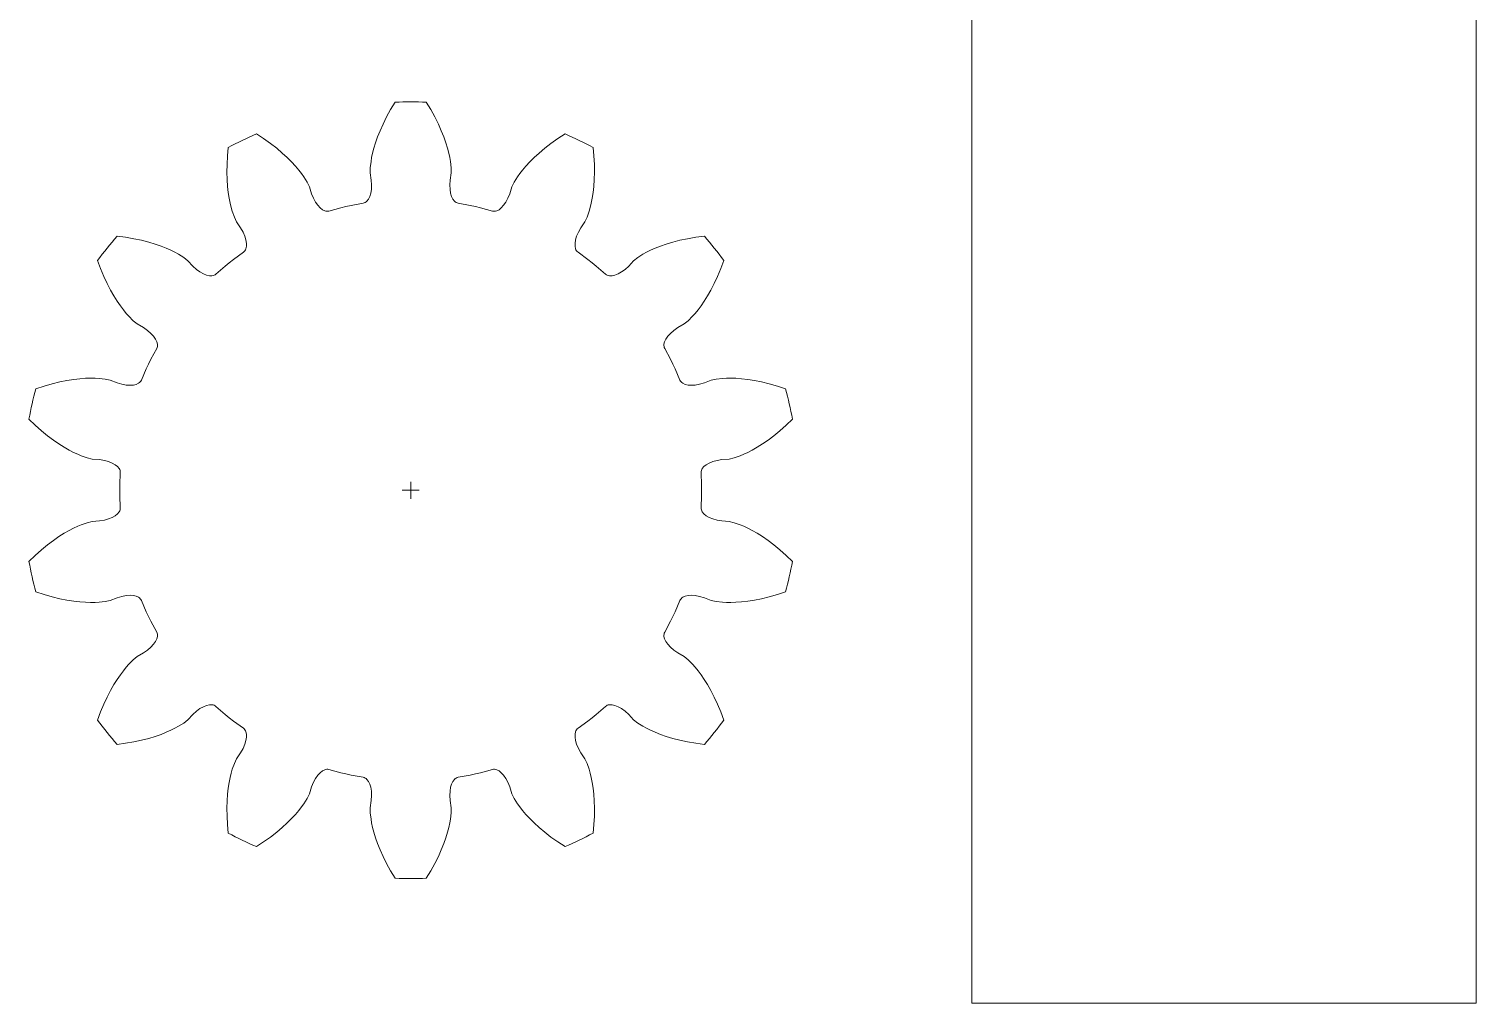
# Model space of a CAD drawing. Header units: millimetres. Extents: x 15 to 324, y -230 to -8.
# Drawn here: x 99.1 to 170.8, y -229.6 to -181.3 of the extents above; entities that cross this region are included whole.
import ezdxf

# ---------------------------------------------------------------- set-up
doc = ezdxf.new("R2010")
doc.units = ezdxf.units.MM
doc.header["$MEASUREMENT"] = 0
doc.layers.add('Layer 1', color=7, linetype='Continuous', lineweight=0)

# ---------------------------------------------------------------- blocks, each defined once
blk = doc.blocks.new('Block_13')
at = {"layer": 'Layer 1', "color": 12, "lineweight": 5, "true_color": 0xe30613}
for p, q in [((117.993, -203.781), (117.993, -204.627)), ((117.57, -204.204), (118.416, -204.204))]:
    blk.add_line(p, q, dxfattribs=at)
blk = doc.blocks.new('Block_12')
at = {"layer": 'Layer 1', "color": 12, "lineweight": 9, "true_color": 0xe30613}
blk.add_open_spline([(102.612, -215.198), (102.612, -215.198), (102.773, -214.812), (102.773, -214.812), (102.773, -214.812), (102.938, -214.457), (102.938, -214.457), (102.938, -214.457), (103.104, -214.134), (103.104, -214.134), (103.104, -214.134), (103.27, -213.843), (103.27, -213.843), (103.27, -213.843), (103.434, -213.583), (103.434, -213.583), (103.434, -213.583), (103.592, -213.353), (103.592, -213.353), (103.592, -213.353), (103.744, -213.151), (103.744, -213.151), (103.744, -213.151), (103.886, -212.978), (103.886, -212.978), (103.886, -212.978), (104.016, -212.831), (104.016, -212.831), (104.016, -212.831), (104.236, -212.613), (104.236, -212.613), (104.236, -212.613), (104.434, -212.452), (104.434, -212.452), (104.434, -212.452), (104.745, -212.27), (104.745, -212.27), (104.745, -212.27), (104.946, -212.128), (104.946, -212.128), (104.946, -212.128), (105.111, -211.984), (105.111, -211.984), (105.111, -211.984), (105.241, -211.842), (105.241, -211.842), (105.241, -211.842), (105.338, -211.703), (105.338, -211.703), (105.338, -211.703), (105.4, -211.571), (105.4, -211.571), (105.4, -211.571), (105.43, -211.448), (105.43, -211.448), (105.43, -211.448), (105.433, -211.391), (105.433, -211.391), (105.433, -211.391), (105.428, -211.337), (105.428, -211.337), (105.428, -211.337), (105.416, -211.286), (105.416, -211.286), (105.416, -211.286), (105.396, -211.239), (105.396, -211.239), (105.396, -211.239), (105.11, -210.702), (105.11, -210.702), (105.11, -210.702), (104.993, -210.464), (104.993, -210.464), (104.993, -210.464), (104.881, -210.225), (104.881, -210.225), (104.881, -210.225), (104.638, -209.667), (104.638, -209.667), (104.638, -209.667), (104.614, -209.622), (104.614, -209.622), (104.614, -209.622), (104.583, -209.58), (104.583, -209.58), (104.583, -209.58), (104.543, -209.543), (104.543, -209.543), (104.543, -209.543), (104.497, -209.509), (104.497, -209.509), (104.497, -209.509), (104.382, -209.456), (104.382, -209.456), (104.382, -209.456), (104.239, -209.423), (104.239, -209.423), (104.239, -209.423), (104.071, -209.412), (104.071, -209.412), (104.071, -209.412), (103.878, -209.425), (103.878, -209.425), (103.878, -209.425), (103.663, -209.465), (103.663, -209.465), (103.663, -209.465), (103.427, -209.532), (103.427, -209.532), (103.427, -209.532), (103.091, -209.663), (103.091, -209.663), (103.091, -209.663), (102.841, -209.717), (102.841, -209.717), (102.841, -209.717), (102.534, -209.753), (102.534, -209.753), (102.534, -209.753), (102.338, -209.764), (102.338, -209.764), (102.338, -209.764), (102.114, -209.766), (102.114, -209.766), (102.114, -209.766), (101.862, -209.759), (101.862, -209.759), (101.862, -209.759), (101.583, -209.739), (101.583, -209.739), (101.583, -209.739), (101.277, -209.705), (101.277, -209.705), (101.277, -209.705), (100.946, -209.653), (100.946, -209.653), (100.946, -209.653), (100.59, -209.582), (100.59, -209.582), (100.59, -209.582), (100.21, -209.49), (100.21, -209.49), (100.21, -209.49), (99.808, -209.374), (99.808, -209.374), (99.808, -209.374), (99.402, -209.239), (99.402, -209.239), (99.268, -208.742), (99.153, -208.24), (99.059, -207.734), (99.059, -207.734), (99.365, -207.436), (99.365, -207.436), (99.365, -207.436), (99.678, -207.157), (99.678, -207.157), (99.678, -207.157), (99.98, -206.909), (99.98, -206.909), (99.98, -206.909), (100.27, -206.691), (100.27, -206.691), (100.27, -206.691), (100.546, -206.501), (100.546, -206.501), (100.546, -206.501), (100.806, -206.337), (100.806, -206.337), (100.806, -206.337), (101.049, -206.198), (101.049, -206.198), (101.049, -206.198), (101.273, -206.082), (101.273, -206.082), (101.273, -206.082), (101.476, -205.988), (101.476, -205.988), (101.476, -205.988), (101.657, -205.913), (101.657, -205.913), (101.657, -205.913), (101.949, -205.811), (101.949, -205.811), (101.949, -205.811), (102.198, -205.751), (102.198, -205.751), (102.198, -205.751), (102.558, -205.723), (102.558, -205.723), (102.558, -205.723), (102.8, -205.682), (102.8, -205.682), (102.8, -205.682), (103.011, -205.624), (103.011, -205.624), (103.011, -205.624), (103.19, -205.553), (103.19, -205.553), (103.19, -205.553), (103.337, -205.47), (103.337, -205.47), (103.337, -205.47), (103.451, -205.378), (103.451, -205.378), (103.451, -205.378), (103.531, -205.28), (103.531, -205.28), (103.531, -205.28), (103.559, -205.23), (103.559, -205.23), (103.559, -205.23), (103.578, -205.179), (103.578, -205.179), (103.578, -205.179), (103.589, -205.128), (103.589, -205.128), (103.589, -205.128), (103.591, -205.077), (103.591, -205.077), (103.591, -205.077), (103.567, -204.469), (103.567, -204.469), (103.567, -204.469), (103.564, -204.204), (103.564, -204.204), (103.564, -204.204), (103.567, -203.939), (103.567, -203.939), (103.567, -203.939), (103.591, -203.331), (103.591, -203.331), (103.591, -203.331), (103.589, -203.28), (103.589, -203.28), (103.589, -203.28), (103.578, -203.229), (103.578, -203.229), (103.578, -203.229), (103.559, -203.178), (103.559, -203.178), (103.559, -203.178), (103.531, -203.128), (103.531, -203.128), (103.531, -203.128), (103.451, -203.03), (103.451, -203.03), (103.451, -203.03), (103.337, -202.939), (103.337, -202.939), (103.337, -202.939), (103.19, -202.856), (103.19, -202.856), (103.19, -202.856), (103.011, -202.784), (103.011, -202.784), (103.011, -202.784), (102.8, -202.726), (102.8, -202.726), (102.8, -202.726), (102.558, -202.685), (102.558, -202.685), (102.558, -202.685), (102.198, -202.657), (102.198, -202.657), (102.198, -202.657), (101.949, -202.597), (101.949, -202.597), (101.949, -202.597), (101.657, -202.496), (101.657, -202.496), (101.657, -202.496), (101.476, -202.42), (101.476, -202.42), (101.476, -202.42), (101.273, -202.326), (101.273, -202.326), (101.273, -202.326), (101.049, -202.21), (101.049, -202.21), (101.049, -202.21), (100.806, -202.071), (100.806, -202.071), (100.806, -202.071), (100.546, -201.907), (100.546, -201.907), (100.546, -201.907), (100.27, -201.717), (100.27, -201.717), (100.27, -201.717), (99.98, -201.499), (99.98, -201.499), (99.98, -201.499), (99.678, -201.251), (99.678, -201.251), (99.678, -201.251), (99.365, -200.972), (99.365, -200.972), (99.365, -200.972), (99.059, -200.674), (99.059, -200.674), (99.153, -200.168), (99.268, -199.666), (99.402, -199.169), (99.402, -199.169), (99.808, -199.034), (99.808, -199.034), (99.808, -199.034), (100.21, -198.918), (100.21, -198.918), (100.21, -198.918), (100.59, -198.826), (100.59, -198.826), (100.59, -198.826), (100.946, -198.755), (100.946, -198.755), (100.946, -198.755), (101.277, -198.703), (101.277, -198.703), (101.277, -198.703), (101.583, -198.669), (101.583, -198.669), (101.583, -198.669), (101.862, -198.649), (101.862, -198.649), (101.862, -198.649), (102.114, -198.642), (102.114, -198.642), (102.114, -198.642), (102.338, -198.645), (102.338, -198.645), (102.338, -198.645), (102.534, -198.655), (102.534, -198.655), (102.534, -198.655), (102.841, -198.691), (102.841, -198.691), (102.841, -198.691), (103.091, -198.745), (103.091, -198.745), (103.091, -198.745), (103.427, -198.876), (103.427, -198.876), (103.427, -198.876), (103.663, -198.943), (103.663, -198.943), (103.663, -198.943), (103.878, -198.983), (103.878, -198.983), (103.878, -198.983), (104.071, -198.996), (104.071, -198.996), (104.071, -198.996), (104.239, -198.985), (104.239, -198.985), (104.239, -198.985), (104.382, -198.952), (104.382, -198.952), (104.382, -198.952), (104.497, -198.899), (104.497, -198.899), (104.497, -198.899), (104.543, -198.865), (104.543, -198.865), (104.543, -198.865), (104.583, -198.828), (104.583, -198.828), (104.583, -198.828), (104.614, -198.786), (104.614, -198.786), (104.614, -198.786), (104.638, -198.742), (104.638, -198.742), (104.638, -198.742), (104.881, -198.183), (104.881, -198.183), (104.881, -198.183), (104.993, -197.944), (104.993, -197.944), (104.993, -197.944), (105.11, -197.706), (105.11, -197.706), (105.11, -197.706), (105.396, -197.169), (105.396, -197.169), (105.396, -197.169), (105.416, -197.122), (105.416, -197.122), (105.416, -197.122), (105.428, -197.071), (105.428, -197.071), (105.428, -197.071), (105.433, -197.017), (105.433, -197.017), (105.433, -197.017), (105.43, -196.96), (105.43, -196.96), (105.43, -196.96), (105.4, -196.837), (105.4, -196.837), (105.4, -196.837), (105.338, -196.705), (105.338, -196.705), (105.338, -196.705), (105.241, -196.566), (105.241, -196.566), (105.241, -196.566), (105.111, -196.424), (105.111, -196.424), (105.111, -196.424), (104.946, -196.28), (104.946, -196.28), (104.946, -196.28), (104.745, -196.138), (104.745, -196.138), (104.745, -196.138), (104.434, -195.957), (104.434, -195.957), (104.434, -195.957), (104.236, -195.795), (104.236, -195.795), (104.236, -195.795), (104.016, -195.577), (104.016, -195.577), (104.016, -195.577), (103.886, -195.43), (103.886, -195.43), (103.886, -195.43), (103.744, -195.257), (103.744, -195.257), (103.744, -195.257), (103.592, -195.056), (103.592, -195.056), (103.592, -195.056), (103.434, -194.825), (103.434, -194.825), (103.434, -194.825), (103.27, -194.565), (103.27, -194.565), (103.27, -194.565), (103.104, -194.274), (103.104, -194.274), (103.104, -194.274), (102.938, -193.951), (102.938, -193.951), (102.938, -193.951), (102.773, -193.596), (102.773, -193.596), (102.773, -193.596), (102.612, -193.21), (102.612, -193.21), (102.612, -193.21), (102.465, -192.808), (102.465, -192.808), (102.77, -192.393), (103.091, -191.991), (103.428, -191.601), (103.428, -191.601), (103.852, -191.655), (103.852, -191.655), (103.852, -191.655), (104.265, -191.726), (104.265, -191.726), (104.265, -191.726), (104.647, -191.807), (104.647, -191.807), (104.647, -191.807), (104.999, -191.898), (104.999, -191.898), (104.999, -191.898), (105.32, -191.995), (105.32, -191.995), (105.32, -191.995), (105.609, -192.097), (105.609, -192.097), (105.609, -192.097), (105.87, -192.2), (105.87, -192.2), (105.87, -192.2), (106.1, -192.303), (106.1, -192.303), (106.1, -192.303), (106.3, -192.403), (106.3, -192.403), (106.3, -192.403), (106.472, -192.497), (106.472, -192.497), (106.472, -192.497), (106.733, -192.663), (106.733, -192.663), (106.733, -192.663), (106.935, -192.82), (106.935, -192.82), (106.935, -192.82), (107.181, -193.083), (107.181, -193.083), (107.181, -193.083), (107.365, -193.247), (107.365, -193.247), (107.365, -193.247), (107.542, -193.376), (107.542, -193.376), (107.542, -193.376), (107.709, -193.471), (107.709, -193.471), (107.709, -193.471), (107.866, -193.534), (107.866, -193.534), (107.866, -193.534), (108.009, -193.566), (108.009, -193.566), (108.009, -193.566), (108.135, -193.568), (108.135, -193.568), (108.135, -193.568), (108.192, -193.558), (108.192, -193.558), (108.192, -193.558), (108.243, -193.542), (108.243, -193.542), (108.243, -193.542), (108.29, -193.518), (108.29, -193.518), (108.29, -193.518), (108.331, -193.488), (108.331, -193.488), (108.331, -193.488), (108.792, -193.09), (108.792, -193.09), (108.792, -193.09), (108.997, -192.923), (108.997, -192.923), (108.997, -192.923), (109.205, -192.76), (109.205, -192.76), (109.205, -192.76), (109.696, -192.4), (109.696, -192.4), (109.696, -192.4), (109.734, -192.366), (109.734, -192.366), (109.734, -192.366), (109.768, -192.326), (109.768, -192.326), (109.768, -192.326), (109.795, -192.279), (109.795, -192.279), (109.795, -192.279), (109.818, -192.226), (109.818, -192.226), (109.818, -192.226), (109.844, -192.103), (109.844, -192.103), (109.844, -192.103), (109.845, -191.957), (109.845, -191.957), (109.845, -191.957), (109.818, -191.79), (109.818, -191.79), (109.818, -191.79), (109.762, -191.605), (109.762, -191.605), (109.762, -191.605), (109.676, -191.404), (109.676, -191.404), (109.676, -191.404), (109.557, -191.189), (109.557, -191.189), (109.557, -191.189), (109.355, -190.89), (109.355, -190.89), (109.355, -190.89), (109.247, -190.658), (109.247, -190.658), (109.247, -190.658), (109.144, -190.367), (109.144, -190.367), (109.144, -190.367), (109.089, -190.178), (109.089, -190.178), (109.089, -190.178), (109.037, -189.96), (109.037, -189.96), (109.037, -189.96), (108.988, -189.713), (108.988, -189.713), (108.988, -189.713), (108.945, -189.437), (108.945, -189.437), (108.945, -189.437), (108.911, -189.132), (108.911, -189.132), (108.911, -189.132), (108.887, -188.797), (108.887, -188.797), (108.887, -188.797), (108.877, -188.434), (108.877, -188.434), (108.877, -188.434), (108.883, -188.043), (108.883, -188.043), (108.883, -188.043), (108.906, -187.625), (108.906, -187.625), (108.906, -187.625), (108.947, -187.2), (108.947, -187.2), (109.402, -186.958), (109.866, -186.734), (110.338, -186.53), (110.338, -186.53), (110.697, -186.763), (110.697, -186.763), (110.697, -186.763), (111.038, -187.005), (111.038, -187.005), (111.038, -187.005), (111.348, -187.245), (111.348, -187.245), (111.348, -187.245), (111.625, -187.479), (111.625, -187.479), (111.625, -187.479), (111.872, -187.706), (111.872, -187.706), (111.872, -187.706), (112.089, -187.923), (112.089, -187.923), (112.089, -187.923), (112.279, -188.129), (112.279, -188.129), (112.279, -188.129), (112.441, -188.321), (112.441, -188.321), (112.441, -188.321), (112.579, -188.498), (112.579, -188.498), (112.579, -188.498), (112.692, -188.658), (112.692, -188.658), (112.692, -188.658), (112.856, -188.92), (112.856, -188.92), (112.856, -188.92), (112.97, -189.149), (112.97, -189.149), (112.97, -189.149), (113.077, -189.494), (113.077, -189.494), (113.077, -189.494), (113.171, -189.72), (113.171, -189.72), (113.171, -189.72), (113.275, -189.913), (113.275, -189.913), (113.275, -189.913), (113.385, -190.072), (113.385, -190.072), (113.385, -190.072), (113.498, -190.197), (113.498, -190.197), (113.498, -190.197), (113.613, -190.288), (113.613, -190.288), (113.613, -190.288), (113.726, -190.344), (113.726, -190.344), (113.726, -190.344), (113.781, -190.36), (113.781, -190.36), (113.781, -190.36), (113.835, -190.367), (113.835, -190.367), (113.835, -190.367), (113.887, -190.366), (113.887, -190.366), (113.887, -190.366), (113.937, -190.357), (113.937, -190.357), (113.937, -190.357), (114.525, -190.198), (114.525, -190.198), (114.525, -190.198), (114.782, -190.137), (114.782, -190.137), (114.782, -190.137), (115.041, -190.081), (115.041, -190.081), (115.041, -190.081), (115.639, -189.969), (115.639, -189.969), (115.639, -189.969), (115.688, -189.955), (115.688, -189.955), (115.688, -189.955), (115.736, -189.933), (115.736, -189.933), (115.736, -189.933), (115.781, -189.903), (115.781, -189.903), (115.781, -189.903), (115.824, -189.865), (115.824, -189.865), (115.824, -189.865), (115.902, -189.765), (115.902, -189.765), (115.902, -189.765), (115.966, -189.634), (115.966, -189.634), (115.966, -189.634), (116.014, -189.472), (116.014, -189.472), (116.014, -189.472), (116.044, -189.281), (116.044, -189.281), (116.044, -189.281), (116.053, -189.063), (116.053, -189.063), (116.053, -189.063), (116.04, -188.818), (116.04, -188.818), (116.04, -188.818), (115.987, -188.461), (115.987, -188.461), (115.987, -188.461), (115.99, -188.205), (115.99, -188.205), (115.99, -188.205), (116.024, -187.897), (116.024, -187.897), (116.024, -187.897), (116.057, -187.704), (116.057, -187.704), (116.057, -187.704), (116.104, -187.485), (116.104, -187.485), (116.104, -187.485), (116.167, -187.241), (116.167, -187.241), (116.167, -187.241), (116.248, -186.973), (116.248, -186.973), (116.248, -186.973), (116.35, -186.683), (116.35, -186.683), (116.35, -186.683), (116.474, -186.372), (116.474, -186.372), (116.474, -186.372), (116.622, -186.041), (116.622, -186.041), (116.622, -186.041), (116.797, -185.69), (116.797, -185.69), (116.797, -185.69), (116.999, -185.324), (116.999, -185.324), (116.999, -185.324), (117.221, -184.959), (117.221, -184.959), (117.736, -184.938), (118.251, -184.938), (118.765, -184.959), (118.765, -184.959), (118.987, -185.324), (118.987, -185.324), (118.987, -185.324), (119.19, -185.69), (119.19, -185.69), (119.19, -185.69), (119.364, -186.041), (119.364, -186.041), (119.364, -186.041), (119.512, -186.372), (119.512, -186.372), (119.512, -186.372), (119.636, -186.683), (119.636, -186.683), (119.636, -186.683), (119.738, -186.973), (119.738, -186.973), (119.738, -186.973), (119.819, -187.241), (119.819, -187.241), (119.819, -187.241), (119.883, -187.485), (119.883, -187.485), (119.883, -187.485), (119.93, -187.704), (119.93, -187.704), (119.93, -187.704), (119.963, -187.897), (119.963, -187.897), (119.963, -187.897), (119.996, -188.205), (119.996, -188.205), (119.996, -188.205), (119.999, -188.461), (119.999, -188.461), (119.999, -188.461), (119.947, -188.818), (119.947, -188.818), (119.947, -188.818), (119.933, -189.063), (119.933, -189.063), (119.933, -189.063), (119.943, -189.281), (119.943, -189.281), (119.943, -189.281), (119.973, -189.472), (119.973, -189.472), (119.973, -189.472), (120.021, -189.634), (120.021, -189.634), (120.021, -189.634), (120.085, -189.765), (120.085, -189.765), (120.085, -189.765), (120.162, -189.865), (120.162, -189.865), (120.162, -189.865), (120.205, -189.903), (120.205, -189.903), (120.205, -189.903), (120.25, -189.933), (120.25, -189.933), (120.25, -189.933), (120.298, -189.955), (120.298, -189.955), (120.298, -189.955), (120.347, -189.969), (120.347, -189.969), (120.347, -189.969), (120.945, -190.081), (120.945, -190.081), (120.945, -190.081), (121.204, -190.137), (121.204, -190.137), (121.204, -190.137), (121.461, -190.198), (121.461, -190.198), (121.461, -190.198), (122.049, -190.357), (122.049, -190.357), (122.049, -190.357), (122.099, -190.366), (122.099, -190.366), (122.099, -190.366), (122.151, -190.367), (122.151, -190.367), (122.151, -190.367), (122.205, -190.36), (122.205, -190.36), (122.205, -190.36), (122.26, -190.344), (122.26, -190.344), (122.26, -190.344), (122.373, -190.288), (122.373, -190.288), (122.373, -190.288), (122.488, -190.197), (122.488, -190.197), (122.488, -190.197), (122.602, -190.072), (122.602, -190.072), (122.602, -190.072), (122.712, -189.913), (122.712, -189.913), (122.712, -189.913), (122.815, -189.72), (122.815, -189.72), (122.815, -189.72), (122.909, -189.494), (122.909, -189.494), (122.909, -189.494), (123.017, -189.149), (123.017, -189.149), (123.017, -189.149), (123.13, -188.92), (123.13, -188.92), (123.13, -188.92), (123.294, -188.658), (123.294, -188.658), (123.294, -188.658), (123.408, -188.498), (123.408, -188.498), (123.408, -188.498), (123.545, -188.321), (123.545, -188.321), (123.545, -188.321), (123.708, -188.129), (123.708, -188.129), (123.708, -188.129), (123.897, -187.923), (123.897, -187.923), (123.897, -187.923), (124.115, -187.706), (124.115, -187.706), (124.115, -187.706), (124.361, -187.479), (124.361, -187.479), (124.361, -187.479), (124.639, -187.245), (124.639, -187.245), (124.639, -187.245), (124.948, -187.005), (124.948, -187.005), (124.948, -187.005), (125.289, -186.763), (125.289, -186.763), (125.289, -186.763), (125.648, -186.53), (125.648, -186.53), (126.12, -186.734), (126.584, -186.958), (127.039, -187.2), (127.039, -187.2), (127.08, -187.625), (127.08, -187.625), (127.08, -187.625), (127.104, -188.043), (127.104, -188.043), (127.104, -188.043), (127.109, -188.434), (127.109, -188.434), (127.109, -188.434), (127.099, -188.797), (127.099, -188.797), (127.099, -188.797), (127.076, -189.132), (127.076, -189.132), (127.076, -189.132), (127.041, -189.437), (127.041, -189.437), (127.041, -189.437), (126.999, -189.713), (126.999, -189.713), (126.999, -189.713), (126.95, -189.96), (126.95, -189.96), (126.95, -189.96), (126.897, -190.178), (126.897, -190.178), (126.897, -190.178), (126.843, -190.367), (126.843, -190.367), (126.843, -190.367), (126.74, -190.658), (126.74, -190.658), (126.74, -190.658), (126.632, -190.89), (126.632, -190.89), (126.632, -190.89), (126.429, -191.189), (126.429, -191.189), (126.429, -191.189), (126.311, -191.404), (126.311, -191.404), (126.311, -191.404), (126.224, -191.605), (126.224, -191.605), (126.224, -191.605), (126.168, -191.79), (126.168, -191.79), (126.168, -191.79), (126.142, -191.957), (126.142, -191.957), (126.142, -191.957), (126.142, -192.103), (126.142, -192.103), (126.142, -192.103), (126.169, -192.226), (126.169, -192.226), (126.169, -192.226), (126.191, -192.279), (126.191, -192.279), (126.191, -192.279), (126.219, -192.326), (126.219, -192.326), (126.219, -192.326), (126.252, -192.366), (126.252, -192.366), (126.252, -192.366), (126.291, -192.4), (126.291, -192.4), (126.291, -192.4), (126.781, -192.76), (126.781, -192.76), (126.781, -192.76), (126.989, -192.923), (126.989, -192.923), (126.989, -192.923), (127.195, -193.09), (127.195, -193.09), (127.195, -193.09), (127.655, -193.488), (127.655, -193.488), (127.655, -193.488), (127.696, -193.518), (127.696, -193.518), (127.696, -193.518), (127.743, -193.542), (127.743, -193.542), (127.743, -193.542), (127.795, -193.558), (127.795, -193.558), (127.795, -193.558), (127.851, -193.568), (127.851, -193.568), (127.851, -193.568), (127.978, -193.566), (127.978, -193.566), (127.978, -193.566), (128.12, -193.534), (128.12, -193.534), (128.12, -193.534), (128.277, -193.471), (128.277, -193.471), (128.277, -193.471), (128.445, -193.376), (128.445, -193.376), (128.445, -193.376), (128.622, -193.247), (128.622, -193.247), (128.622, -193.247), (128.805, -193.083), (128.805, -193.083), (128.805, -193.083), (129.051, -192.82), (129.051, -192.82), (129.051, -192.82), (129.253, -192.663), (129.253, -192.663), (129.253, -192.663), (129.514, -192.497), (129.514, -192.497), (129.514, -192.497), (129.686, -192.403), (129.686, -192.403), (129.686, -192.403), (129.887, -192.303), (129.887, -192.303), (129.887, -192.303), (130.117, -192.2), (130.117, -192.2), (130.117, -192.2), (130.377, -192.097), (130.377, -192.097), (130.377, -192.097), (130.667, -191.995), (130.667, -191.995), (130.667, -191.995), (130.988, -191.898), (130.988, -191.898), (130.988, -191.898), (131.339, -191.807), (131.339, -191.807), (131.339, -191.807), (131.722, -191.726), (131.722, -191.726), (131.722, -191.726), (132.134, -191.655), (132.134, -191.655), (132.134, -191.655), (132.558, -191.601), (132.558, -191.601), (132.895, -191.991), (133.216, -192.393), (133.521, -192.808), (133.521, -192.808), (133.374, -193.21), (133.374, -193.21), (133.374, -193.21), (133.214, -193.596), (133.214, -193.596), (133.214, -193.596), (133.049, -193.951), (133.049, -193.951), (133.049, -193.951), (132.882, -194.274), (132.882, -194.274), (132.882, -194.274), (132.716, -194.565), (132.716, -194.565), (132.716, -194.565), (132.553, -194.825), (132.553, -194.825), (132.553, -194.825), (132.394, -195.056), (132.394, -195.056), (132.394, -195.056), (132.243, -195.257), (132.243, -195.257), (132.243, -195.257), (132.101, -195.43), (132.101, -195.43), (132.101, -195.43), (131.97, -195.577), (131.97, -195.577), (131.97, -195.577), (131.751, -195.795), (131.751, -195.795), (131.751, -195.795), (131.553, -195.957), (131.553, -195.957), (131.553, -195.957), (131.241, -196.138), (131.241, -196.138), (131.241, -196.138), (131.041, -196.28), (131.041, -196.28), (131.041, -196.28), (130.876, -196.424), (130.876, -196.424), (130.876, -196.424), (130.745, -196.566), (130.745, -196.566), (130.745, -196.566), (130.649, -196.705), (130.649, -196.705), (130.649, -196.705), (130.586, -196.837), (130.586, -196.837), (130.586, -196.837), (130.556, -196.96), (130.556, -196.96), (130.556, -196.96), (130.553, -197.017), (130.553, -197.017), (130.553, -197.017), (130.558, -197.071), (130.558, -197.071), (130.558, -197.071), (130.57, -197.122), (130.57, -197.122), (130.57, -197.122), (130.591, -197.169), (130.591, -197.169), (130.591, -197.169), (130.876, -197.706), (130.876, -197.706), (130.876, -197.706), (130.993, -197.944), (130.993, -197.944), (130.993, -197.944), (131.106, -198.183), (131.106, -198.183), (131.106, -198.183), (131.348, -198.742), (131.348, -198.742), (131.348, -198.742), (131.372, -198.786), (131.372, -198.786), (131.372, -198.786), (131.404, -198.828), (131.404, -198.828), (131.404, -198.828), (131.443, -198.865), (131.443, -198.865), (131.443, -198.865), (131.49, -198.899), (131.49, -198.899), (131.49, -198.899), (131.605, -198.952), (131.605, -198.952), (131.605, -198.952), (131.747, -198.985), (131.747, -198.985), (131.747, -198.985), (131.915, -198.996), (131.915, -198.996), (131.915, -198.996), (132.108, -198.983), (132.108, -198.983), (132.108, -198.983), (132.323, -198.943), (132.323, -198.943), (132.323, -198.943), (132.559, -198.876), (132.559, -198.876), (132.559, -198.876), (132.896, -198.745), (132.896, -198.745), (132.896, -198.745), (133.146, -198.691), (133.146, -198.691), (133.146, -198.691), (133.453, -198.655), (133.453, -198.655), (133.453, -198.655), (133.649, -198.645), (133.649, -198.645), (133.649, -198.645), (133.873, -198.642), (133.873, -198.642), (133.873, -198.642), (134.124, -198.649), (134.124, -198.649), (134.124, -198.649), (134.404, -198.669), (134.404, -198.669), (134.404, -198.669), (134.709, -198.703), (134.709, -198.703), (134.709, -198.703), (135.04, -198.755), (135.04, -198.755), (135.04, -198.755), (135.396, -198.826), (135.396, -198.826), (135.396, -198.826), (135.776, -198.918), (135.776, -198.918), (135.776, -198.918), (136.179, -199.034), (136.179, -199.034), (136.179, -199.034), (136.584, -199.169), (136.584, -199.169), (136.719, -199.666), (136.833, -200.168), (136.928, -200.674), (136.928, -200.674), (136.621, -200.972), (136.621, -200.972), (136.621, -200.972), (136.309, -201.251), (136.309, -201.251), (136.309, -201.251), (136.006, -201.499), (136.006, -201.499), (136.006, -201.499), (135.716, -201.717), (135.716, -201.717), (135.716, -201.717), (135.44, -201.907), (135.44, -201.907), (135.44, -201.907), (135.18, -202.071), (135.18, -202.071), (135.18, -202.071), (134.937, -202.21), (134.937, -202.21), (134.937, -202.21), (134.714, -202.326), (134.714, -202.326), (134.714, -202.326), (134.511, -202.42), (134.511, -202.42), (134.511, -202.42), (134.329, -202.496), (134.329, -202.496), (134.329, -202.496), (134.037, -202.597), (134.037, -202.597), (134.037, -202.597), (133.788, -202.657), (133.788, -202.657), (133.788, -202.657), (133.429, -202.685), (133.429, -202.685), (133.429, -202.685), (133.187, -202.726), (133.187, -202.726), (133.187, -202.726), (132.976, -202.784), (132.976, -202.784), (132.976, -202.784), (132.796, -202.856), (132.796, -202.856), (132.796, -202.856), (132.649, -202.939), (132.649, -202.939), (132.649, -202.939), (132.535, -203.03), (132.535, -203.03), (132.535, -203.03), (132.455, -203.128), (132.455, -203.128), (132.455, -203.128), (132.427, -203.178), (132.427, -203.178), (132.427, -203.178), (132.408, -203.229), (132.408, -203.229), (132.408, -203.229), (132.398, -203.28), (132.398, -203.28), (132.398, -203.28), (132.396, -203.331), (132.396, -203.331), (132.396, -203.331), (132.42, -203.939), (132.42, -203.939), (132.42, -203.939), (132.422, -204.204), (132.422, -204.204), (132.422, -204.204), (132.42, -204.469), (132.42, -204.469), (132.42, -204.469), (132.396, -205.077), (132.396, -205.077), (132.396, -205.077), (132.398, -205.128), (132.398, -205.128), (132.398, -205.128), (132.408, -205.179), (132.408, -205.179), (132.408, -205.179), (132.427, -205.23), (132.427, -205.23), (132.427, -205.23), (132.455, -205.28), (132.455, -205.28), (132.455, -205.28), (132.535, -205.378), (132.535, -205.378), (132.535, -205.378), (132.649, -205.47), (132.649, -205.47), (132.649, -205.47), (132.796, -205.553), (132.796, -205.553), (132.796, -205.553), (132.976, -205.624), (132.976, -205.624), (132.976, -205.624), (133.187, -205.682), (133.187, -205.682), (133.187, -205.682), (133.429, -205.723), (133.429, -205.723), (133.429, -205.723), (133.788, -205.751), (133.788, -205.751), (133.788, -205.751), (134.037, -205.811), (134.037, -205.811), (134.037, -205.811), (134.329, -205.913), (134.329, -205.913), (134.329, -205.913), (134.511, -205.988), (134.511, -205.988), (134.511, -205.988), (134.714, -206.082), (134.714, -206.082), (134.714, -206.082), (134.937, -206.198), (134.937, -206.198), (134.937, -206.198), (135.18, -206.337), (135.18, -206.337), (135.18, -206.337), (135.44, -206.501), (135.44, -206.501), (135.44, -206.501), (135.716, -206.691), (135.716, -206.691), (135.716, -206.691), (136.006, -206.909), (136.006, -206.909), (136.006, -206.909), (136.309, -207.157), (136.309, -207.157), (136.309, -207.157), (136.621, -207.436), (136.621, -207.436), (136.621, -207.436), (136.928, -207.734), (136.928, -207.734), (136.833, -208.24), (136.719, -208.742), (136.584, -209.239), (136.584, -209.239), (136.179, -209.374), (136.179, -209.374), (136.179, -209.374), (135.776, -209.49), (135.776, -209.49), (135.776, -209.49), (135.396, -209.582), (135.396, -209.582), (135.396, -209.582), (135.04, -209.653), (135.04, -209.653), (135.04, -209.653), (134.709, -209.705), (134.709, -209.705), (134.709, -209.705), (134.404, -209.739), (134.404, -209.739), (134.404, -209.739), (134.124, -209.759), (134.124, -209.759), (134.124, -209.759), (133.873, -209.766), (133.873, -209.766), (133.873, -209.766), (133.649, -209.764), (133.649, -209.764), (133.649, -209.764), (133.453, -209.753), (133.453, -209.753), (133.453, -209.753), (133.146, -209.717), (133.146, -209.717), (133.146, -209.717), (132.896, -209.663), (132.896, -209.663), (132.896, -209.663), (132.559, -209.532), (132.559, -209.532), (132.559, -209.532), (132.323, -209.465), (132.323, -209.465), (132.323, -209.465), (132.108, -209.425), (132.108, -209.425), (132.108, -209.425), (131.915, -209.412), (131.915, -209.412), (131.915, -209.412), (131.747, -209.423), (131.747, -209.423), (131.747, -209.423), (131.605, -209.456), (131.605, -209.456), (131.605, -209.456), (131.49, -209.509), (131.49, -209.509), (131.49, -209.509), (131.443, -209.543), (131.443, -209.543), (131.443, -209.543), (131.404, -209.58), (131.404, -209.58), (131.404, -209.58), (131.372, -209.622), (131.372, -209.622), (131.372, -209.622), (131.348, -209.667), (131.348, -209.667), (131.348, -209.667), (131.106, -210.225), (131.106, -210.225), (131.106, -210.225), (130.993, -210.464), (130.993, -210.464), (130.993, -210.464), (130.876, -210.702), (130.876, -210.702), (130.876, -210.702), (130.591, -211.239), (130.591, -211.239), (130.591, -211.239), (130.57, -211.286), (130.57, -211.286), (130.57, -211.286), (130.558, -211.337), (130.558, -211.337), (130.558, -211.337), (130.553, -211.391), (130.553, -211.391), (130.553, -211.391), (130.556, -211.448), (130.556, -211.448), (130.556, -211.448), (130.586, -211.571), (130.586, -211.571), (130.586, -211.571), (130.649, -211.703), (130.649, -211.703), (130.649, -211.703), (130.745, -211.842), (130.745, -211.842), (130.745, -211.842), (130.876, -211.984), (130.876, -211.984), (130.876, -211.984), (131.041, -212.128), (131.041, -212.128), (131.041, -212.128), (131.241, -212.27), (131.241, -212.27), (131.241, -212.27), (131.553, -212.452), (131.553, -212.452), (131.553, -212.452), (131.751, -212.613), (131.751, -212.613), (131.751, -212.613), (131.97, -212.831), (131.97, -212.831), (131.97, -212.831), (132.101, -212.978), (132.101, -212.978), (132.101, -212.978), (132.243, -213.151), (132.243, -213.151), (132.243, -213.151), (132.394, -213.353), (132.394, -213.353), (132.394, -213.353), (132.553, -213.583), (132.553, -213.583), (132.553, -213.583), (132.716, -213.843), (132.716, -213.843), (132.716, -213.843), (132.882, -214.134), (132.882, -214.134), (132.882, -214.134), (133.049, -214.457), (133.049, -214.457), (133.049, -214.457), (133.214, -214.812), (133.214, -214.812), (133.214, -214.812), (133.374, -215.198), (133.374, -215.198), (133.374, -215.198), (133.521, -215.6), (133.521, -215.6), (133.216, -216.015), (132.895, -216.418), (132.558, -216.807), (132.558, -216.807), (132.134, -216.753), (132.134, -216.753), (132.134, -216.753), (131.722, -216.682), (131.722, -216.682), (131.722, -216.682), (131.339, -216.601), (131.339, -216.601), (131.339, -216.601), (130.988, -216.51), (130.988, -216.51), (130.988, -216.51), (130.667, -216.413), (130.667, -216.413), (130.667, -216.413), (130.377, -216.311), (130.377, -216.311), (130.377, -216.311), (130.117, -216.208), (130.117, -216.208), (130.117, -216.208), (129.887, -216.105), (129.887, -216.105), (129.887, -216.105), (129.686, -216.006), (129.686, -216.006), (129.686, -216.006), (129.514, -215.911), (129.514, -215.911), (129.514, -215.911), (129.253, -215.746), (129.253, -215.746), (129.253, -215.746), (129.051, -215.588), (129.051, -215.588), (129.051, -215.588), (128.805, -215.325), (128.805, -215.325), (128.805, -215.325), (128.622, -215.161), (128.622, -215.161), (128.622, -215.161), (128.445, -215.032), (128.445, -215.032), (128.445, -215.032), (128.277, -214.937), (128.277, -214.937), (128.277, -214.937), (128.12, -214.874), (128.12, -214.874), (128.12, -214.874), (127.978, -214.842), (127.978, -214.842), (127.978, -214.842), (127.851, -214.84), (127.851, -214.84), (127.851, -214.84), (127.795, -214.85), (127.795, -214.85), (127.795, -214.85), (127.743, -214.867), (127.743, -214.867), (127.743, -214.867), (127.696, -214.89), (127.696, -214.89), (127.696, -214.89), (127.655, -214.92), (127.655, -214.92), (127.655, -214.92), (127.195, -215.318), (127.195, -215.318), (127.195, -215.318), (126.989, -215.485), (126.989, -215.485), (126.989, -215.485), (126.781, -215.648), (126.781, -215.648), (126.781, -215.648), (126.291, -216.009), (126.291, -216.009), (126.291, -216.009), (126.252, -216.042), (126.252, -216.042), (126.252, -216.042), (126.219, -216.082), (126.219, -216.082), (126.219, -216.082), (126.191, -216.129), (126.191, -216.129), (126.191, -216.129), (126.169, -216.182), (126.169, -216.182), (126.169, -216.182), (126.142, -216.305), (126.142, -216.305), (126.142, -216.305), (126.142, -216.452), (126.142, -216.452), (126.142, -216.452), (126.168, -216.618), (126.168, -216.618), (126.168, -216.618), (126.224, -216.803), (126.224, -216.803), (126.224, -216.803), (126.311, -217.004), (126.311, -217.004), (126.311, -217.004), (126.429, -217.219), (126.429, -217.219), (126.429, -217.219), (126.632, -217.518), (126.632, -217.518), (126.632, -217.518), (126.74, -217.75), (126.74, -217.75), (126.74, -217.75), (126.843, -218.041), (126.843, -218.041), (126.843, -218.041), (126.897, -218.23), (126.897, -218.23), (126.897, -218.23), (126.95, -218.448), (126.95, -218.448), (126.95, -218.448), (126.999, -218.695), (126.999, -218.695), (126.999, -218.695), (127.041, -218.971), (127.041, -218.971), (127.041, -218.971), (127.076, -219.277), (127.076, -219.277), (127.076, -219.277), (127.099, -219.611), (127.099, -219.611), (127.099, -219.611), (127.109, -219.974), (127.109, -219.974), (127.109, -219.974), (127.104, -220.365), (127.104, -220.365), (127.104, -220.365), (127.08, -220.783), (127.08, -220.783), (127.08, -220.783), (127.039, -221.209), (127.039, -221.209), (126.584, -221.45), (126.12, -221.674), (125.648, -221.878), (125.648, -221.878), (125.289, -221.646), (125.289, -221.646), (125.289, -221.646), (124.948, -221.403), (124.948, -221.403), (124.948, -221.403), (124.639, -221.164), (124.639, -221.164), (124.639, -221.164), (124.361, -220.929), (124.361, -220.929), (124.361, -220.929), (124.115, -220.703), (124.115, -220.703), (124.115, -220.703), (123.897, -220.486), (123.897, -220.486), (123.897, -220.486), (123.708, -220.28), (123.708, -220.28), (123.708, -220.28), (123.545, -220.087), (123.545, -220.087), (123.545, -220.087), (123.408, -219.91), (123.408, -219.91), (123.408, -219.91), (123.294, -219.75), (123.294, -219.75), (123.294, -219.75), (123.13, -219.488), (123.13, -219.488), (123.13, -219.488), (123.017, -219.259), (123.017, -219.259), (123.017, -219.259), (122.909, -218.915), (122.909, -218.915), (122.909, -218.915), (122.815, -218.688), (122.815, -218.688), (122.815, -218.688), (122.712, -218.495), (122.712, -218.495), (122.712, -218.495), (122.602, -218.336), (122.602, -218.336), (122.602, -218.336), (122.488, -218.211), (122.488, -218.211), (122.488, -218.211), (122.373, -218.121), (122.373, -218.121), (122.373, -218.121), (122.26, -218.064), (122.26, -218.064), (122.26, -218.064), (122.205, -218.048), (122.205, -218.048), (122.205, -218.048), (122.151, -218.041), (122.151, -218.041), (122.151, -218.041), (122.099, -218.042), (122.099, -218.042), (122.099, -218.042), (122.049, -218.051), (122.049, -218.051), (122.049, -218.051), (121.461, -218.21), (121.461, -218.21), (121.461, -218.21), (121.204, -218.271), (121.204, -218.271), (121.204, -218.271), (120.945, -218.328), (120.945, -218.328), (120.945, -218.328), (120.347, -218.44), (120.347, -218.44), (120.347, -218.44), (120.298, -218.453), (120.298, -218.453), (120.298, -218.453), (120.25, -218.475), (120.25, -218.475), (120.25, -218.475), (120.205, -218.505), (120.205, -218.505), (120.205, -218.505), (120.162, -218.543), (120.162, -218.543), (120.162, -218.543), (120.085, -218.643), (120.085, -218.643), (120.085, -218.643), (120.021, -218.774), (120.021, -218.774), (120.021, -218.774), (119.973, -218.936), (119.973, -218.936), (119.973, -218.936), (119.943, -219.127), (119.943, -219.127), (119.943, -219.127), (119.933, -219.346), (119.933, -219.346), (119.933, -219.346), (119.947, -219.591), (119.947, -219.591), (119.947, -219.591), (119.999, -219.948), (119.999, -219.948), (119.999, -219.948), (119.996, -220.203), (119.996, -220.203), (119.996, -220.203), (119.963, -220.511), (119.963, -220.511), (119.963, -220.511), (119.93, -220.704), (119.93, -220.704), (119.93, -220.704), (119.883, -220.923), (119.883, -220.923), (119.883, -220.923), (119.819, -221.167), (119.819, -221.167), (119.819, -221.167), (119.738, -221.435), (119.738, -221.435), (119.738, -221.435), (119.636, -221.725), (119.636, -221.725), (119.636, -221.725), (119.512, -222.036), (119.512, -222.036), (119.512, -222.036), (119.364, -222.368), (119.364, -222.368), (119.364, -222.368), (119.19, -222.718), (119.19, -222.718), (119.19, -222.718), (118.987, -223.084), (118.987, -223.084), (118.987, -223.084), (118.765, -223.449), (118.765, -223.449), (118.251, -223.47), (117.736, -223.47), (117.221, -223.449), (117.221, -223.449), (116.999, -223.084), (116.999, -223.084), (116.999, -223.084), (116.797, -222.718), (116.797, -222.718), (116.797, -222.718), (116.622, -222.368), (116.622, -222.368), (116.622, -222.368), (116.474, -222.036), (116.474, -222.036), (116.474, -222.036), (116.35, -221.725), (116.35, -221.725), (116.35, -221.725), (116.248, -221.435), (116.248, -221.435), (116.248, -221.435), (116.167, -221.167), (116.167, -221.167), (116.167, -221.167), (116.104, -220.923), (116.104, -220.923), (116.104, -220.923), (116.057, -220.704), (116.057, -220.704), (116.057, -220.704), (116.024, -220.511), (116.024, -220.511), (116.024, -220.511), (115.99, -220.203), (115.99, -220.203), (115.99, -220.203), (115.987, -219.948), (115.987, -219.948), (115.987, -219.948), (116.04, -219.591), (116.04, -219.591), (116.04, -219.591), (116.053, -219.346), (116.053, -219.346), (116.053, -219.346), (116.044, -219.127), (116.044, -219.127), (116.044, -219.127), (116.014, -218.936), (116.014, -218.936), (116.014, -218.936), (115.966, -218.774), (115.966, -218.774), (115.966, -218.774), (115.902, -218.643), (115.902, -218.643), (115.902, -218.643), (115.824, -218.543), (115.824, -218.543), (115.824, -218.543), (115.781, -218.505), (115.781, -218.505), (115.781, -218.505), (115.736, -218.475), (115.736, -218.475), (115.736, -218.475), (115.688, -218.453), (115.688, -218.453), (115.688, -218.453), (115.639, -218.44), (115.639, -218.44), (115.639, -218.44), (115.041, -218.328), (115.041, -218.328), (115.041, -218.328), (114.782, -218.271), (114.782, -218.271), (114.782, -218.271), (114.525, -218.21), (114.525, -218.21), (114.525, -218.21), (113.937, -218.051), (113.937, -218.051), (113.937, -218.051), (113.887, -218.042), (113.887, -218.042), (113.887, -218.042), (113.835, -218.041), (113.835, -218.041), (113.835, -218.041), (113.781, -218.048), (113.781, -218.048), (113.781, -218.048), (113.726, -218.064), (113.726, -218.064), (113.726, -218.064), (113.613, -218.121), (113.613, -218.121), (113.613, -218.121), (113.498, -218.211), (113.498, -218.211), (113.498, -218.211), (113.385, -218.336), (113.385, -218.336), (113.385, -218.336), (113.275, -218.495), (113.275, -218.495), (113.275, -218.495), (113.171, -218.688), (113.171, -218.688), (113.171, -218.688), (113.077, -218.915), (113.077, -218.915), (113.077, -218.915), (112.97, -219.259), (112.97, -219.259), (112.97, -219.259), (112.856, -219.488), (112.856, -219.488), (112.856, -219.488), (112.692, -219.75), (112.692, -219.75), (112.692, -219.75), (112.579, -219.91), (112.579, -219.91), (112.579, -219.91), (112.441, -220.087), (112.441, -220.087), (112.441, -220.087), (112.279, -220.28), (112.279, -220.28), (112.279, -220.28), (112.089, -220.486), (112.089, -220.486), (112.089, -220.486), (111.872, -220.703), (111.872, -220.703), (111.872, -220.703), (111.625, -220.929), (111.625, -220.929), (111.625, -220.929), (111.348, -221.164), (111.348, -221.164), (111.348, -221.164), (111.038, -221.403), (111.038, -221.403), (111.038, -221.403), (110.697, -221.646), (110.697, -221.646), (110.697, -221.646), (110.338, -221.878), (110.338, -221.878), (109.866, -221.674), (109.402, -221.45), (108.947, -221.209), (108.947, -221.209), (108.906, -220.783), (108.906, -220.783), (108.906, -220.783), (108.883, -220.365), (108.883, -220.365), (108.883, -220.365), (108.877, -219.974), (108.877, -219.974), (108.877, -219.974), (108.887, -219.611), (108.887, -219.611), (108.887, -219.611), (108.911, -219.277), (108.911, -219.277), (108.911, -219.277), (108.945, -218.971), (108.945, -218.971), (108.945, -218.971), (108.988, -218.695), (108.988, -218.695), (108.988, -218.695), (109.037, -218.448), (109.037, -218.448), (109.037, -218.448), (109.089, -218.23), (109.089, -218.23), (109.089, -218.23), (109.144, -218.041), (109.144, -218.041), (109.144, -218.041), (109.247, -217.75), (109.247, -217.75), (109.247, -217.75), (109.355, -217.518), (109.355, -217.518), (109.355, -217.518), (109.557, -217.219), (109.557, -217.219), (109.557, -217.219), (109.676, -217.004), (109.676, -217.004), (109.676, -217.004), (109.762, -216.803), (109.762, -216.803), (109.762, -216.803), (109.818, -216.618), (109.818, -216.618), (109.818, -216.618), (109.845, -216.452), (109.845, -216.452), (109.845, -216.452), (109.844, -216.305), (109.844, -216.305), (109.844, -216.305), (109.818, -216.182), (109.818, -216.182), (109.818, -216.182), (109.795, -216.129), (109.795, -216.129), (109.795, -216.129), (109.768, -216.082), (109.768, -216.082), (109.768, -216.082), (109.734, -216.042), (109.734, -216.042), (109.734, -216.042), (109.696, -216.009), (109.696, -216.009), (109.696, -216.009), (109.205, -215.648), (109.205, -215.648), (109.205, -215.648), (108.997, -215.485), (108.997, -215.485), (108.997, -215.485), (108.792, -215.318), (108.792, -215.318), (108.792, -215.318), (108.331, -214.92), (108.331, -214.92), (108.331, -214.92), (108.29, -214.89), (108.29, -214.89), (108.29, -214.89), (108.243, -214.867), (108.243, -214.867), (108.243, -214.867), (108.192, -214.85), (108.192, -214.85), (108.192, -214.85), (108.135, -214.84), (108.135, -214.84), (108.135, -214.84), (108.009, -214.842), (108.009, -214.842), (108.009, -214.842), (107.866, -214.874), (107.866, -214.874), (107.866, -214.874), (107.709, -214.937), (107.709, -214.937), (107.709, -214.937), (107.542, -215.032), (107.542, -215.032), (107.542, -215.032), (107.365, -215.161), (107.365, -215.161), (107.365, -215.161), (107.181, -215.325), (107.181, -215.325), (107.181, -215.325), (106.935, -215.588), (106.935, -215.588), (106.935, -215.588), (106.733, -215.746), (106.733, -215.746), (106.733, -215.746), (106.472, -215.911), (106.472, -215.911), (106.472, -215.911), (106.3, -216.006), (106.3, -216.006), (106.3, -216.006), (106.1, -216.105), (106.1, -216.105), (106.1, -216.105), (105.87, -216.208), (105.87, -216.208), (105.87, -216.208), (105.609, -216.311), (105.609, -216.311), (105.609, -216.311), (105.32, -216.413), (105.32, -216.413), (105.32, -216.413), (104.999, -216.51), (104.999, -216.51), (104.999, -216.51), (104.647, -216.601), (104.647, -216.601), (104.647, -216.601), (104.265, -216.682), (104.265, -216.682), (104.265, -216.682), (103.852, -216.753), (103.852, -216.753), (103.852, -216.753), (103.428, -216.807), (103.428, -216.807), (103.091, -216.418), (102.77, -216.015), (102.465, -215.6), (102.465, -215.6), (102.612, -215.198), (102.612, -215.198)], degree=3, knots=[0, 0, 0, 0, 1, 1, 1, 2, 2, 2, 3, 3, 3, 4, 4, 4, 5, 5, 5, 6, 6, 6, 7, 7, 7, 8, 8, 8, 9, 9, 9, 10, 10, 10, 11, 11, 11, 12, 12, 12, 13, 13, 13, 14, 14, 14, 15, 15, 15, 16, 16, 16, 17, 17, 17, 18, 18, 18, 19, 19, 19, 20, 20, 20, 21, 21, 21, 22, 22, 22, 23, 23, 23, 24, 24, 24, 25, 25, 25, 26, 26, 26, 27, 27, 27, 28, 28, 28, 29, 29, 29, 30, 30, 30, 31, 31, 31, 32, 32, 32, 33, 33, 33, 34, 34, 34, 35, 35, 35, 36, 36, 36, 37, 37, 37, 38, 38, 38, 39, 39, 39, 40, 40, 40, 41, 41, 41, 42, 42, 42, 43, 43, 43, 44, 44, 44, 45, 45, 45, 46, 46, 46, 47, 47, 47, 48, 48, 48, 49, 49, 49, 50, 50, 50, 51, 51, 51, 52, 52, 52, 53, 53, 53, 54, 54, 54, 55, 55, 55, 56, 56, 56, 57, 57, 57, 58, 58, 58, 59, 59, 59, 60, 60, 60, 61, 61, 61, 62, 62, 62, 63, 63, 63, 64, 64, 64, 65, 65, 65, 66, 66, 66, 67, 67, 67, 68, 68, 68, 69, 69, 69, 70, 70, 70, 71, 71, 71, 72, 72, 72, 73, 73, 73, 74, 74, 74, 75, 75, 75, 76, 76, 76, 77, 77, 77, 78, 78, 78, 79, 79, 79, 80, 80, 80, 81, 81, 81, 82, 82, 82, 83, 83, 83, 84, 84, 84, 85, 85, 85, 86, 86, 86, 87, 87, 87, 88, 88, 88, 89, 89, 89, 90, 90, 90, 91, 91, 91, 92, 92, 92, 93, 93, 93, 94, 94, 94, 95, 95, 95, 96, 96, 96, 97, 97, 97, 98, 98, 98, 99, 99, 99, 100, 100, 100, 101, 101, 101, 102, 102, 102, 103, 103, 103, 104, 104, 104, 105, 105, 105, 106, 106, 106, 107, 107, 107, 108, 108, 108, 109, 109, 109, 110, 110, 110, 111, 111, 111, 112, 112, 112, 113, 113, 113, 114, 114, 114, 115, 115, 115, 116, 116, 116, 117, 117, 117, 118, 118, 118, 119, 119, 119, 120, 120, 120, 121, 121, 121, 122, 122, 122, 123, 123, 123, 124, 124, 124, 125, 125, 125, 126, 126, 126, 127, 127, 127, 128, 128, 128, 129, 129, 129, 130, 130, 130, 131, 131, 131, 132, 132, 132, 133, 133, 133, 134, 134, 134, 135, 135, 135, 136, 136, 136, 137, 137, 137, 138, 138, 138, 139, 139, 139, 140, 140, 140, 141, 141, 141, 142, 142, 142, 143, 143, 143, 144, 144, 144, 145, 145, 145, 146, 146, 146, 147, 147, 147, 148, 148, 148, 149, 149, 149, 150, 150, 150, 151, 151, 151, 152, 152, 152, 153, 153, 153, 154, 154, 154, 155, 155, 155, 156, 156, 156, 157, 157, 157, 158, 158, 158, 159, 159, 159, 160, 160, 160, 161, 161, 161, 162, 162, 162, 163, 163, 163, 164, 164, 164, 165, 165, 165, 166, 166, 166, 167, 167, 167, 168, 168, 168, 169, 169, 169, 170, 170, 170, 171, 171, 171, 172, 172, 172, 173, 173, 173, 174, 174, 174, 175, 175, 175, 176, 176, 176, 177, 177, 177, 178, 178, 178, 179, 179, 179, 180, 180, 180, 181, 181, 181, 182, 182, 182, 183, 183, 183, 184, 184, 184, 185, 185, 185, 186, 186, 186, 187, 187, 187, 188, 188, 188, 189, 189, 189, 190, 190, 190, 191, 191, 191, 192, 192, 192, 193, 193, 193, 194, 194, 194, 195, 195, 195, 196, 196, 196, 197, 197, 197, 198, 198, 198, 199, 199, 199, 200, 200, 200, 201, 201, 201, 202, 202, 202, 203, 203, 203, 204, 204, 204, 205, 205, 205, 206, 206, 206, 207, 207, 207, 208, 208, 208, 209, 209, 209, 210, 210, 210, 211, 211, 211, 212, 212, 212, 213, 213, 213, 214, 214, 214, 215, 215, 215, 216, 216, 216, 217, 217, 217, 218, 218, 218, 219, 219, 219, 220, 220, 220, 221, 221, 221, 222, 222, 222, 223, 223, 223, 224, 224, 224, 225, 225, 225, 226, 226, 226, 227, 227, 227, 228, 228, 228, 229, 229, 229, 230, 230, 230, 231, 231, 231, 232, 232, 232, 233, 233, 233, 234, 234, 234, 235, 235, 235, 236, 236, 236, 237, 237, 237, 238, 238, 238, 239, 239, 239, 240, 240, 240, 241, 241, 241, 242, 242, 242, 243, 243, 243, 244, 244, 244, 245, 245, 245, 246, 246, 246, 247, 247, 247, 248, 248, 248, 249, 249, 249, 250, 250, 250, 251, 251, 251, 252, 252, 252, 253, 253, 253, 254, 254, 254, 255, 255, 255, 256, 256, 256, 257, 257, 257, 258, 258, 258, 259, 259, 259, 260, 260, 260, 261, 261, 261, 262, 262, 262, 263, 263, 263, 264, 264, 264, 265, 265, 265, 266, 266, 266, 267, 267, 267, 268, 268, 268, 269, 269, 269, 270, 270, 270, 271, 271, 271, 272, 272, 272, 273, 273, 273, 274, 274, 274, 275, 275, 275, 276, 276, 276, 277, 277, 277, 278, 278, 278, 279, 279, 279, 280, 280, 280, 281, 281, 281, 282, 282, 282, 283, 283, 283, 284, 284, 284, 285, 285, 285, 286, 286, 286, 287, 287, 287, 288, 288, 288, 289, 289, 289, 290, 290, 290, 291, 291, 291, 292, 292, 292, 293, 293, 293, 294, 294, 294, 295, 295, 295, 296, 296, 296, 297, 297, 297, 298, 298, 298, 299, 299, 299, 300, 300, 300, 301, 301, 301, 302, 302, 302, 303, 303, 303, 304, 304, 304, 305, 305, 305, 306, 306, 306, 307, 307, 307, 308, 308, 308, 309, 309, 309, 310, 310, 310, 311, 311, 311, 312, 312, 312, 313, 313, 313, 314, 314, 314, 315, 315, 315, 316, 316, 316, 317, 317, 317, 318, 318, 318, 319, 319, 319, 320, 320, 320, 321, 321, 321, 322, 322, 322, 323, 323, 323, 324, 324, 324, 325, 325, 325, 326, 326, 326, 327, 327, 327, 328, 328, 328, 329, 329, 329, 330, 330, 330, 331, 331, 331, 332, 332, 332, 333, 333, 333, 334, 334, 334, 335, 335, 335, 336, 336, 336, 337, 337, 337, 338, 338, 338, 339, 339, 339, 340, 340, 340, 341, 341, 341, 342, 342, 342, 343, 343, 343, 344, 344, 344, 345, 345, 345, 346, 346, 346, 347, 347, 347, 348, 348, 348, 349, 349, 349, 350, 350, 350, 351, 351, 351, 352, 352, 352, 353, 353, 353, 354, 354, 354, 355, 355, 355, 356, 356, 356, 357, 357, 357, 358, 358, 358, 359, 359, 359, 360, 360, 360, 361, 361, 361, 362, 362, 362, 363, 363, 363, 364, 364, 364, 365, 365, 365, 366, 366, 366, 367, 367, 367, 368, 368, 368, 369, 369, 369, 370, 370, 370, 371, 371, 371, 372, 372, 372, 373, 373, 373, 374, 374, 374, 375, 375, 375, 376, 376, 376, 377, 377, 377, 378, 378, 378, 379, 379, 379, 380, 380, 380, 381, 381, 381, 382, 382, 382, 383, 383, 383, 384, 384, 384, 385, 385, 385, 386, 386, 386, 387, 387, 387, 388, 388, 388, 389, 389, 389, 390, 390, 390, 391, 391, 391, 392, 392, 392, 393, 393, 393, 394, 394, 394, 395, 395, 395, 396, 396, 396, 397, 397, 397, 398, 398, 398, 399, 399, 399, 400, 400, 400, 401, 401, 401, 402, 402, 402, 403, 403, 403, 404, 404, 404, 405, 405, 405, 406, 406, 406, 407, 407, 407, 408, 408, 408, 409, 409, 409, 410, 410, 410, 411, 411, 411, 412, 412, 412, 413, 413, 413, 414, 414, 414, 415, 415, 415, 416, 416, 416, 417, 417, 417, 418, 418, 418, 419, 419, 419, 420, 420, 420, 421, 421, 421, 422, 422, 422, 423, 423, 423, 424, 424, 424, 425, 425, 425, 426, 426, 426, 427, 427, 427, 428, 428, 428, 429, 429, 429, 430, 430, 430, 431, 431, 431, 432, 432, 432, 433, 433, 433, 434, 434, 434, 435, 435, 435, 436, 436, 436, 437, 437, 437, 438, 438, 438, 439, 439, 439, 440, 440, 440, 441, 441, 441, 442, 442, 442, 443, 443, 443, 444, 444, 444, 445, 445, 445, 446, 446, 446, 447, 447, 447, 448, 448, 448, 449, 449, 449, 450, 450, 450, 451, 451, 451, 452, 452, 452, 453, 453, 453, 454, 454, 454, 455, 455, 455, 456, 456, 456, 457, 457, 457, 458, 458, 458, 459, 459, 459, 460, 460, 460, 461, 461, 461, 462, 462, 462, 463, 463, 463, 464, 464, 464, 465, 465, 465, 466, 466, 466, 467, 467, 467, 468, 468, 468, 469, 469, 469, 470, 470, 470, 471, 471, 471, 472, 472, 472, 473, 473, 473, 474, 474, 474, 475, 475, 475, 476, 476, 476, 477, 477, 477, 478, 478, 478, 479, 479, 479, 480, 480, 480, 481, 481, 481, 482, 482, 482, 483, 483, 483, 484, 484, 484, 485, 485, 485, 486, 486, 486, 487, 487, 487, 488, 488, 488, 489, 489, 489, 490, 490, 490, 491, 491, 491, 492, 492, 492, 493, 493, 493, 494, 494, 494, 495, 495, 495, 496, 496, 496, 497, 497, 497, 498, 498, 498, 499, 499, 499, 500, 500, 500, 501, 501, 501, 502, 502, 502, 503, 503, 503, 504, 504, 504, 505, 505, 505, 506, 506, 506, 507, 507, 507, 508, 508, 508, 509, 509, 509, 510, 510, 510, 511, 511, 511, 512, 512, 512, 513, 513, 513, 514, 514, 514, 515, 515, 515, 516, 516, 516, 517, 517, 517, 518, 518, 518, 519, 519, 519, 520, 520, 520, 521, 521, 521, 522, 522, 522, 523, 523, 523, 524, 524, 524, 525, 525, 525, 526, 526, 526, 527, 527, 527, 528, 528, 528, 529, 529, 529, 530, 530, 530, 531, 531, 531, 532, 532, 532, 533, 533, 533, 534, 534, 534, 535, 535, 535, 536, 536, 536, 537, 537, 537, 538, 538, 538, 539, 539, 539, 540, 540, 540, 541, 541, 541, 542, 542, 542, 543, 543, 543, 544, 544, 544, 545, 545, 545, 546, 546, 546, 547, 547, 547, 548, 548, 548, 549, 549, 549, 550, 550, 550, 551, 551, 551, 552, 552, 552, 553, 553, 553, 554, 554, 554, 555, 555, 555, 556, 556, 556, 557, 557, 557, 558, 558, 558, 559, 559, 559, 560, 560, 560, 561, 561, 561, 562, 562, 562, 563, 563, 563, 564, 564, 564, 565, 565, 565, 566, 566, 566, 567, 567, 567, 568, 568, 568, 569, 569, 569, 570, 570, 570, 571, 571, 571, 572, 572, 572, 573, 573, 573, 574, 574, 574, 575, 575, 575, 576, 576, 576, 577, 577, 577, 578, 578, 578, 579, 579, 579, 580, 580, 580, 581, 581, 581, 582, 582, 582, 583, 583, 583, 584, 584, 584, 585, 585, 585, 586, 586, 586, 587, 587, 587, 588, 588, 588, 589, 589, 589, 590, 590, 590, 591, 591, 591, 592, 592, 592, 593, 593, 593, 594, 594, 594, 595, 595, 595, 596, 596, 596, 597, 597, 597, 598, 598, 598, 599, 599, 599, 600, 600, 600, 601, 601, 601, 602, 602, 602, 603, 603, 603, 604, 604, 604, 605, 605, 605, 606, 606, 606, 607, 607, 607, 608, 608, 608, 609, 609, 609, 610, 610, 610, 611, 611, 611, 612, 612, 612, 613, 613, 613, 614, 614, 614, 615, 615, 615, 616, 616, 616, 617, 617, 617, 618, 618, 618, 619, 619, 619, 620, 620, 620, 621, 621, 621, 622, 622, 622, 623, 623, 623, 624, 624, 624, 625, 625, 625, 626, 626, 626, 627, 627, 627, 628, 628, 628, 629, 629, 629, 630, 630, 630, 631, 631, 631, 632, 632, 632, 633, 633, 633, 634, 634, 634, 635, 635, 635, 636, 636, 636, 637, 637, 637, 638, 638, 638, 639, 639, 639, 640, 640, 640, 641, 641, 641, 642, 642, 642, 643, 643, 643, 644, 644, 644, 645, 645, 645, 646, 646, 646, 647, 647, 647, 648, 648, 648, 649, 649, 649, 650, 650, 650, 651, 651, 651, 652, 652, 652, 653, 653, 653, 654, 654, 654, 655, 655, 655, 656, 656, 656, 657, 657, 657, 658, 658, 658, 659, 659, 659, 660, 660, 660, 661, 661, 661, 662, 662, 662, 663, 663, 663, 664, 664, 664, 665, 665, 665, 666, 666, 666, 667, 667, 667, 668, 668, 668, 669, 669, 669, 670, 670, 670, 671, 671, 671, 672, 672, 672, 673, 673, 673, 674, 674, 674, 675, 675, 675, 676, 676, 676, 677, 677, 677, 678, 678, 678, 679, 679, 679, 680, 680, 680, 681, 681, 681, 682, 682, 682, 683, 683, 683, 684, 684, 684, 685, 685, 685, 686, 686, 686, 687, 687, 687, 688, 688, 688, 689, 689, 689, 690, 690, 690, 691, 691, 691, 692, 692, 692, 693, 693, 693, 694, 694, 694, 695, 695, 695, 696, 696, 696, 697, 697, 697, 698, 698, 698, 699, 699, 699, 700, 700, 700, 701, 701, 701, 702, 702, 702, 703, 703, 703, 704, 704, 704, 705, 705, 705, 706, 706, 706, 707, 707, 707, 708, 708, 708, 709, 709, 709, 710, 710, 710, 711, 711, 711, 712, 712, 712, 713, 713, 713, 714, 714, 714, 714], dxfattribs=at)
at = {"layer": 'Layer 1'}
blk.add_blockref('Block_13', (0, 0), dxfattribs=at)
blk = doc.blocks.new('Block_11')
at = {"layer": 'Layer 1'}
blk.add_blockref('Block_12', (0, 0), dxfattribs=at)

msp = doc.modelspace()

# ---------------------------------------------------------------- linework, layer by layer
at = {"layer": 'Layer 1', "color": 12, "lineweight": 9, "true_color": 0xe30613}
msp.add_lwpolyline([(170.832, -229.635), (145.832, -229.635), (145.832, -122.415), (170.832, -122.415)], close=True, dxfattribs=at)

# ---------------------------------------------------------------- block references
at = {"layer": 'Layer 1'}
msp.add_blockref('Block_11', (0, 0), dxfattribs=at)

doc.saveas('drawing.dxf')
